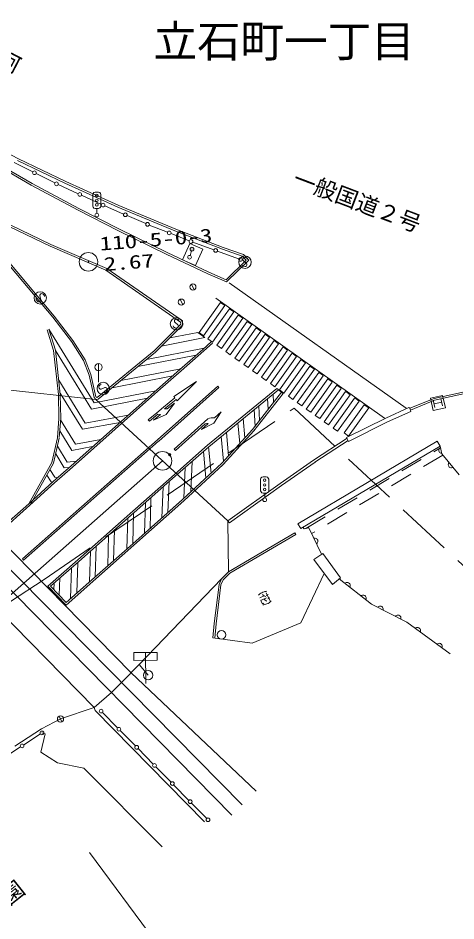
# Model space of a CAD drawing. Units: millimetres, scale not verified. Extents: x 40000 to 680000, y 20000 to 380000.
# Drawn here: x 358236 to 393448, y 268624 to 341259 of the extents above; entities that cross this region are included whole.
import ezdxf
from ezdxf.enums import TextEntityAlignment as Align

# ---------------------------------------------------------------- set-up
doc = ezdxf.new("R2010")
doc.units = ezdxf.units.MM
doc.header["$LTSCALE"] = 1000
doc.linetypes.add('USER4', pattern=[3, 1.8, -1.2])
doc.linetypes.add('USER6', pattern=[6, 4.5, -1.5])
for name, color, linetype, lineweight in [('S-BGD', 1, 'Continuous', 13), ('S-BGD-HTXT', 6, 'Continuous', 13), ('S-BMK', 2, 'Continuous', 13), ('S-BMK-SRVR', 3, 'Continuous', 13)]:
    doc.layers.add(name, color=color, linetype=linetype, lineweight=lineweight)
doc.styles.add('ＭＳ ゴシック', font='')
doc.styles.get('ＭＳ ゴシック').set_extended_font_data('MS Gothic')

# ---------------------------------------------------------------- blocks, each defined once
blk = doc.blocks.new('BUHIN14')
at = {"layer": 'S-BGD'}
blk.add_lwpolyline([(148, -201), (90, -219), (33, -224), (-40, -218), (-96, -192), (-145, -155), (-191, -92), (-212, -35), (-220, 27), (-205, 99), (-183, 152), (-148, 201)], dxfattribs=at)
blk = doc.blocks.new('BUHIN15')
at = {"layer": 'S-BGD'}
blk.add_lwpolyline([(178, -176), (123, -203), (68, -216), (-5, -222), (-65, -205), (-119, -176), (-174, -121), (-204, -67), (-222, -7), (-218, 66), (-205, 122), (-178, 176)], dxfattribs=at)
blk = doc.blocks.new('BUHIN16')
at = {"layer": 'S-BGD'}
blk.add_lwpolyline([(140, -207), (82, -223), (24, -225), (-48, -217), (-103, -188), (-151, -149), (-194, -85), (-213, -27), (-219, 36), (-201, 107), (-177, 159), (-140, 207)], dxfattribs=at)
blk = doc.blocks.new('BUHIN100')
at = {"layer": 'S-BGD'}
blk.add_circle((0, 0), 149, dxfattribs=at)
blk = doc.blocks.new('BUHIN102')
at = {"layer": 'S-BGD'}
blk.add_circle((0, 0), 149, dxfattribs=at)
blk = doc.blocks.new('BUHIN110')
at = {"layer": 'S-BGD'}
blk.add_circle((0, 0), 149, dxfattribs=at)
blk = doc.blocks.new('BUHIN118')
at = {"layer": 'S-BGD'}
blk.add_circle((0, 0), 149, dxfattribs=at)
blk = doc.blocks.new('BUHIN154')
at = {"layer": 'S-BGD'}
blk.add_line((31, -247), (-31, 247), dxfattribs=at)
blk.add_circle((0, 0), 249, dxfattribs=at)
blk = doc.blocks.new('BUHIN155')
at = {"layer": 'S-BGD'}
for radius in [149, 4.5]:
    blk.add_circle((0, 0), radius, dxfattribs=at)
blk = doc.blocks.new('BUHIN156')
at = {"layer": 'S-BGD'}
for radius in [100, 87.5, 75, 62.5, 50, 37.5, 25, 12.5]:
    blk.add_circle((0, 0), radius, dxfattribs=at)
blk = doc.blocks.new('BUHIN157')
at = {"layer": 'S-BMK'}
for radius in [746, 22.5]:
    blk.add_circle((0, 0), radius, dxfattribs=at)
blk = doc.blocks.new('BUHIN215')
at = {"layer": 'S-BGD'}
for radius in [746, 22.5]:
    blk.add_circle((0, 0), radius, dxfattribs=at)

msp = doc.modelspace()

# ---------------------------------------------------------------- linework, layer by layer
at = {"layer": 'S-BGD'}
for p, q in [((354302, 331993), (358262, 329942)), ((359297, 327827), (355801, 329830)), ((359370, 327958), (355876, 329960)), ((358194, 329808), (362004, 327969)), ((358262, 329942), (362067, 328105)), ((357910, 329633), (359415, 328879)), ((359684, 328745), (361189, 327991)), ((363067, 325806), (359297, 327827)), ((363136, 325939), (359370, 327958)), ((361459, 327862), (363062, 327129)), ((362004, 327969), (366270, 326042)), ((362067, 328105), (366329, 326180)), ((363334, 327004), (364937, 326271)), ((361025, 317195), (353121, 326605)), ((361143, 317289), (353425, 326476)), ((365211, 326149), (366724, 325495)), ((366329, 326180), (370911, 324285)), ((366316, 324139), (363067, 325806)), ((366383, 324273), (363136, 325939)), ((364570, 325560), (364569, 325935)), ((366270, 326042), (370855, 324146)), ((367000, 325376), (368513, 324723)), ((357532, 324492), (360821, 322916)), ((357599, 324627), (360884, 323052)), ((370157, 322252), (366316, 324139)), ((370223, 322387), (366383, 324273)), ((368790, 324608), (370257, 324028)), ((370855, 324146), (374669, 322672)), ((370911, 324285), (374721, 322813)), ((370536, 323918), (372002, 323339)), ((372282, 323233), (373987, 322614)), ((360821, 322916), (365300, 320966)), ((360884, 323052), (365373, 321098)), ((371465, 321804), (372060, 323130)), ((372060, 323130), (373088, 322669)), ((372187, 322547), (372063, 322137)), ((373088, 322669), (372493, 321343)), ((374269, 322512), (375974, 321893)), ((374669, 322672), (376267, 322110)), ((374721, 322813), (376352, 322240)), ((373505, 320681), (370157, 322252)), ((373567, 320818), (370221, 322388)), ((372493, 321343), (371465, 321804)), ((376575, 321776), (374969, 320204)), ((376267, 322110), (376575, 321776)), ((376352, 322240), (376784, 321771)), ((365373, 321098), (371452, 316891)), ((376784, 321771), (375002, 320026)), ((365300, 320966), (371312, 316806)), ((375002, 320026), (373505, 320681)), ((374969, 320204), (373567, 320818)), ((375225, 319958), (389445, 309871)), ((374510, 318388), (372789, 315960)), ((374132, 318733), (387702, 309074)), ((374510, 318388), (374870, 318132)), ((374870, 318132), (373148, 315703)), ((373508, 315447), (375229, 317875)), ((375589, 317619), (373867, 315191)), ((375230, 317876), (375590, 317620)), ((362521, 315227), (361025, 317195)), ((362644, 315313), (361143, 317289)), ((371312, 316806), (371335, 316625)), ((371452, 316891), (371493, 316571)), ((374226, 314934), (375949, 317362)), ((376308, 317106), (374586, 314678)), ((374945, 314422), (376668, 316849)), ((375950, 317364), (376310, 317108)), ((376670, 316851), (377029, 316595)), ((361092, 314502), (360580, 316180)), ((360720, 316234), (364362, 310304)), ((361240, 314533), (360723, 316223)), ((371335, 316625), (369179, 314501)), ((371493, 316571), (369279, 314390)), ((372693, 315967), (370432, 315525)), ((372693, 315967), (373259, 315551)), ((377027, 316593), (375304, 314165)), ((375664, 313909), (377387, 316336)), ((377747, 316080), (376023, 313652)), ((377389, 316339), (377749, 316083)), ((363632, 313768), (362644, 315313)), ((373259, 315551), (369765, 314868)), ((373148, 315703), (372789, 315960)), ((373867, 315191), (373508, 315447)), ((378106, 315823), (376382, 313396)), ((376742, 313140), (378466, 315567)), ((377101, 312883), (378825, 315310)), ((378109, 315827), (378469, 315571)), ((378829, 315315), (379189, 315059)), ((361627, 310972), (361240, 314533)), ((361240, 314527), (364142, 309803)), ((363498, 313700), (362521, 315227)), ((368567, 313804), (373203, 314710)), ((373083, 314604), (371243, 312980)), ((373768, 315219), (373082, 314604)), ((373868, 315107), (373182, 314492)), ((373868, 315107), (373182, 314492)), ((373868, 315107), (373182, 314492)), ((374586, 314678), (374226, 314934)), ((379185, 315054), (377460, 312627)), ((377820, 312371), (379545, 314797)), ((379904, 314541), (378179, 312114)), ((379548, 314802), (379908, 314546)), ((340925, 313825), (376261, 277954)), ((361477, 310962), (361092, 314502)), ((369179, 314501), (364588, 310728)), ((369279, 314390), (364684, 310612)), ((367868, 313229), (372566, 314148)), ((373182, 314492), (371342, 312867)), ((375304, 314165), (374945, 314422)), ((376023, 313652), (375664, 313909)), ((378538, 311858), (380264, 314284)), ((380623, 314028), (378898, 311602)), ((380268, 314290), (380628, 314034)), ((363949, 312537), (363498, 313700)), ((364093, 312581), (363632, 313768)), ((364708, 313461), (364715, 311964)), ((376742, 313140), (376382, 313396)), ((379257, 311345), (380983, 313771)), ((381343, 313515), (379616, 311089)), ((379976, 310832), (381702, 313258)), ((380988, 313778), (381348, 313522)), ((381707, 313266), (382067, 313010)), ((340216, 312957), (375436, 277137)), ((364356, 310747), (363949, 312537)), ((364502, 310780), (364093, 312581)), ((365792, 311523), (370672, 312477)), ((366507, 312111), (371325, 313053)), ((371243, 312980), (369389, 311347)), ((371342, 312867), (369489, 311235)), ((377460, 312627), (377101, 312883)), ((378179, 312114), (377820, 312371)), ((380335, 310576), (382062, 313002)), ((382421, 312745), (380694, 310320)), ((381054, 310063), (382781, 312489)), ((382427, 312753), (382787, 312497)), ((364481, 310574), (351806, 311971)), ((363644, 308675), (361502, 312124)), ((374291, 311640), (369443, 307332)), ((372577, 312017), (370754, 310813)), ((371035, 310469), (372577, 312017)), ((374291, 311640), (374390, 311528)), ((378898, 311602), (378538, 311858)), ((383141, 312232), (381413, 309807)), ((383500, 311976), (381772, 309551)), ((383860, 311719), (382132, 309294)), ((383147, 312241), (383507, 311985)), ((383867, 311729), (384226, 311473)), ((361519, 309051), (361477, 310962)), ((363424, 308177), (361614, 311090)), ((361669, 309046), (361627, 310972)), ((369389, 311347), (362507, 305249)), ((369489, 311235), (362607, 305137)), ((364362, 310304), (369302, 311270)), ((374390, 311528), (369543, 307220)), ((373479, 306886), (379058, 311446)), ((373576, 306772), (379179, 311352)), ((377088, 308149), (379430, 311157)), ((379548, 311065), (377202, 308052)), ((378774, 310314), (378742, 310995)), ((379058, 311446), (379548, 311065)), ((379616, 311089), (379257, 311345)), ((382491, 309038), (384219, 311463)), ((382851, 308781), (384579, 311206)), ((383210, 308525), (384939, 310950)), ((384586, 311217), (384946, 310960)), ((394385, 311256), (391692, 310654)), ((394408, 311108), (391737, 310511)), ((364142, 309803), (368638, 310681)), ((364481, 310574), (364356, 310747)), ((364547, 310739), (364478, 310835)), ((364684, 310612), (364481, 310574)), ((375109, 300803), (364481, 310574)), ((364656, 310760), (364547, 310739)), ((370848, 310698), (369930, 309948)), ((370024, 309833), (370942, 310584)), ((370806, 310281), (370153, 309364)), ((370233, 309812), (370806, 310281)), ((370754, 310813), (370848, 310698)), ((370942, 310584), (371035, 310469)), ((378348, 309768), (378308, 310640)), ((380335, 310576), (379976, 310832)), ((381054, 310063), (380694, 310320)), ((385298, 310693), (383569, 308269)), ((383937, 308024), (385666, 310448)), ((386078, 310155), (384455, 307879)), ((385306, 310704), (385666, 310448)), ((386078, 310155), (386445, 309894)), ((391692, 310654), (389728, 309864)), ((391737, 310511), (389784, 309725)), ((391627, 310527), (391764, 309918)), ((391695, 310222), (392305, 310359)), ((392237, 310664), (392374, 310054)), ((369395, 309510), (368707, 308947)), ((369930, 309948), (369395, 309510)), ((370024, 309833), (370233, 309812)), ((374558, 309585), (373968, 308660)), ((374558, 309585), (374023, 309100)), ((377292, 308411), (377230, 309759)), ((377654, 308876), (377599, 310061)), ((381772, 309551), (381413, 309807)), ((386445, 309894), (384822, 307618)), ((389669, 309928), (387806, 309079)), ((389814, 309609), (387957, 308763)), ((389728, 309864), (389669, 309928)), ((389728, 309864), (389784, 309725)), ((389814, 309609), (389784, 309725)), ((361395, 307500), (361519, 309051)), ((361546, 307507), (361669, 309046)), ((362863, 306986), (361660, 308924)), ((366436, 308730), (363424, 308177)), ((367087, 309307), (363644, 308675)), ((368707, 308947), (368801, 308832)), ((368801, 308832), (369489, 309395)), ((369124, 308905), (369697, 309374)), ((370153, 309364), (369124, 308905)), ((369697, 309374), (369489, 309395)), ((370800, 306566), (373509, 309023)), ((376482, 307487), (376340, 309031)), ((382491, 309038), (382132, 309294)), ((383210, 308525), (382851, 308781)), ((387806, 309079), (384657, 307517)), ((387957, 308763), (384812, 307203)), ((362564, 306473), (361589, 308043)), ((373285, 308625), (370897, 306459)), ((373968, 308660), (372990, 308163)), ((372990, 308163), (373524, 308648)), ((377088, 308149), (374621, 305456)), ((377202, 308052), (374727, 305350)), ((376071, 307039), (375920, 308688)), ((383929, 308012), (383569, 308269)), ((369443, 307332), (358586, 297763)), ((360957, 305515), (361395, 307500)), ((361098, 305461), (361541, 307468)), ((364887, 307357), (362863, 306986)), ((374762, 305610), (374580, 307593)), ((374988, 307926), (375161, 306045)), ((384690, 307449), (382001, 305686)), ((384780, 307269), (382111, 305519)), ((384822, 307618), (384455, 307879)), ((384812, 307203), (384657, 307517)), ((369542, 307220), (358685, 297650)), ((361400, 306828), (362187, 305541)), ((364235, 306780), (362564, 306473)), ((370355, 304146), (373479, 306886)), ((370454, 304034), (373576, 306772)), ((370897, 306459), (370800, 306566)), ((373755, 304655), (373562, 306759)), ((391947, 307218), (380737, 300574)), ((380966, 300187), (392176, 306831)), ((391947, 307218), (392176, 306831)), ((392176, 306831), (392305, 306192)), ((361260, 306194), (361949, 305067)), ((373338, 304270), (373143, 306393)), ((392305, 306192), (393719, 304510)), ((359091, 302185), (360957, 305515)), ((359221, 302112), (361098, 305461)), ((361071, 303983), (362508, 305249)), ((361171, 303870), (362607, 305137)), ((361949, 305067), (362341, 305103)), ((362187, 305541), (362910, 305606)), ((374621, 305456), (371468, 302541)), ((374727, 305350), (371569, 302430)), ((371570, 302635), (371681, 305110)), ((372125, 303148), (372235, 305596)), ((382001, 305686), (379301, 303821)), ((382115, 305522), (379416, 303658)), ((360551, 304485), (360897, 303942)), ((360801, 304930), (361184, 304329)), ((364356, 285792), (346386, 304123)), ((359089, 302184), (361071, 303983)), ((359190, 302073), (361171, 303870)), ((360897, 303942), (360994, 303915)), ((361396, 304269), (361184, 304329)), ((367472, 301589), (370355, 304146)), ((367572, 301477), (370454, 304034)), ((370274, 301478), (370386, 303973)), ((379301, 303821), (375109, 300803)), ((379416, 303658), (375226, 300641)), ((369805, 301061), (369917, 303557)), ((378070, 302659), (378069, 303034)), ((356605, 299979), (359091, 302185)), ((371468, 302541), (367454, 298969)), ((371569, 302430), (367553, 298856)), ((368409, 299819), (368485, 302287)), ((368846, 300207), (368922, 302674)), ((367320, 288591), (354307, 301865)), ((356704, 299867), (359190, 302073)), ((363036, 297662), (367472, 301589)), ((363135, 297549), (367572, 301477)), ((367453, 298967), (367529, 301446)), ((366990, 298559), (367066, 301029)), ((375109, 300803), (375226, 300641)), ((375165, 296720), (375109, 300803)), ((365912, 297608), (365989, 300076)), ((380737, 300574), (380966, 300187)), ((381147, 300294), (381251, 300175)), ((381251, 300175), (381619, 300258)), ((381619, 300258), (382640, 298124)), ((365519, 299659), (365442, 297193)), ((375165, 296720), (380492, 299852)), ((375258, 296600), (380568, 299723)), ((380492, 299852), (380568, 299723)), ((367454, 298969), (364384, 296260)), ((364435, 296305), (364513, 298769)), ((367553, 298856), (364483, 296148)), ((363972, 295897), (364050, 298359)), ((382732, 298189), (382021, 297690)), ((382732, 298189), (384160, 296227)), ((358586, 297763), (358685, 297650)), ((360619, 295563), (363036, 297662)), ((360837, 295554), (363135, 297549)), ((362965, 295007), (363042, 297468)), ((382021, 297690), (383514, 295699)), ((362458, 294560), (362536, 297029)), ((374597, 296149), (375165, 296720)), ((374723, 296062), (375258, 296600)), ((382865, 296564), (380979, 292619)), ((361115, 295267), (361135, 295812)), ((361549, 294820), (361600, 296216)), ((364483, 296148), (362097, 294040)), ((364384, 296260), (362105, 294248)), ((367969, 289243), (374597, 296149)), ((374014, 292543), (374396, 295693)), ((374163, 292527), (374543, 295653)), ((374396, 295693), (374597, 296149)), ((374543, 295653), (374723, 296062)), ((383514, 295699), (384160, 296227)), ((384069, 296152), (386660, 294107)), ((362097, 294040), (360619, 295563)), ((362105, 294248), (360837, 295554)), ((378473, 294400), (378187, 295023)), ((378039, 294776), (377666, 294604)), ((378361, 294883), (378195, 294806)), ((378314, 294536), (378484, 294615)), ((386660, 294107), (389509, 292648)), ((373911, 291406), (374014, 292543)), ((374059, 291385), (374163, 292527)), ((380979, 292619), (377072, 290966)), ((389509, 292648), (392984, 290110)), ((377072, 290966), (373911, 291406)), ((368491, 290211), (368502, 287718)), ((366548, 287814), (367969, 289243)), ((367969, 289243), (368693, 288391)), ((367320, 288591), (377392, 279052)), ((365743, 286995), (366548, 287814)), ((364356, 285792), (365743, 286995)), ((361647, 284870), (364356, 285792)), ((364430, 285550), (364356, 285792)), ((373233, 276598), (364430, 285550)), ((360111, 284071), (361647, 284870)), ((365015, 285399), (366238, 284155)), ((360111, 284071), (357983, 282671)), ((358689, 282790), (360033, 283668)), ((360408, 283681), (360064, 282194)), ((360408, 283681), (360158, 283751)), ((366448, 283941), (367671, 282698)), ((357094, 281747), (358438, 282625)), ((360064, 282194), (361404, 281349)), ((367881, 282484), (369104, 281240)), ((361404, 281349), (363518, 280915)), ((363518, 280915), (369812, 274579)), ((369315, 281026), (370537, 279783)), ((370748, 279569), (371971, 278325)), ((372181, 278111), (373404, 276867))]:
    msp.add_line(p, q, dxfattribs=at)
at = {"layer": 'S-BGD', "linetype": 'USER6'}
for p, q in [((360330, 296095), (380429, 309870)), ((380429, 309870), (398595, 292969)), ((352620, 291048), (360330, 296095))]:
    msp.add_line(p, q, dxfattribs=at)
at = {"layer": 'S-BGD', "linetype": 'USER4'}
for p, q in [((381383, 300205), (392205, 306688)), ((392385, 306097), (381846, 299783))]:
    msp.add_line(p, q, dxfattribs=at)
at = {"layer": 'S-BGD'}
for points in [[(364444, 325935), (364339, 325975), (364284, 326034), (364244, 326134), (364242, 327059), (364267, 327144), (364332, 327225), (364442, 327260), (364692, 327260), (364802, 327225), (364862, 327151), (364892, 327061), (364894, 326136), (364864, 326041), (364809, 325980), (364694, 325935)], [(391622, 309694), (391403, 310670), (392379, 310888), (392597, 309912)], [(377944, 303034), (377839, 303073), (377784, 303133), (377744, 303233), (377741, 304158), (377766, 304243), (377830, 304323), (377940, 304359), (378190, 304359), (378300, 304325), (378361, 304250), (378391, 304160), (378394, 303235), (378364, 303140), (378309, 303080), (378194, 303034)], [(367554, 290207), (369429, 290215), (369431, 289590), (367556, 289582)]]:
    msp.add_lwpolyline(points, close=True, dxfattribs=at)
for points in [[(376686, 321916), (376663, 321950), (376628, 321972), (376577, 321990), (376501, 322000), (376434, 321992), (376374, 321963), (376334, 321913), (376323, 321857), (376321, 321819), (376333, 321767), (376364, 321735), (376612, 321540), (376635, 321491), (376646, 321427), (376633, 321368), (376609, 321323), (376568, 321284), (376488, 321273), (376374, 321289), (376325, 321303), (376282, 321332), (376247, 321375), (376221, 321437)], [(360355, 318870), (360356, 318910), (360341, 318949), (360310, 318992), (360254, 319046), (360195, 319078), (360130, 319089), (360068, 319072), (360026, 319032), (360002, 319003), (359982, 318953), (359988, 318909), (360076, 318607), (360067, 318554), (360038, 318495), (359993, 318455), (359947, 318433), (359891, 318425), (359820, 318462), (359736, 318541), (359706, 318581), (359687, 318630), (359684, 318685), (359698, 318751)], [(371177, 316961), (371155, 316995), (371121, 317018), (371071, 317037), (370994, 317049), (370927, 317042), (370867, 317014), (370826, 316965), (370814, 316908), (370811, 316871), (370823, 316818), (370853, 316786), (371097, 316587), (371119, 316537), (371129, 316473), (371114, 316414), (371089, 316370), (371048, 316331), (370968, 316321), (370854, 316340), (370806, 316355), (370763, 316385), (370729, 316428), (370704, 316491)], [(364929, 311783), (364888, 311779), (364851, 311760), (364811, 311725), (364764, 311664), (364738, 311601), (364734, 311535), (364758, 311476), (364801, 311438), (364833, 311417), (364884, 311403), (364928, 311414), (365219, 311533), (365273, 311529), (365335, 311506), (365379, 311466), (365406, 311423), (365420, 311368), (365390, 311292), (365320, 311202), (365283, 311167), (365237, 311143), (365182, 311134), (365115, 311142)], [(392349, 306224), (392288, 306227), (392233, 306243), (392167, 306273), (392123, 306318), (392090, 306370), (392069, 306444), (392070, 306505), (392084, 306567), (392123, 306629), (392162, 306671), (392212, 306704)], [(393213, 305112), (393156, 305090), (393099, 305082), (393026, 305083), (392968, 305106), (392917, 305139), (392867, 305199), (392843, 305255), (392830, 305316), (392841, 305389), (392859, 305443), (392891, 305495)], [(382021, 299417), (382082, 299424), (382139, 299418), (382209, 299398), (382260, 299362), (382301, 299316), (382334, 299246), (382344, 299186), (382341, 299123), (382312, 299056), (382281, 299007), (382237, 298966)], [(378242, 295142), (378160, 295140), (378085, 295124), (378014, 295105), (377918, 295069), (377827, 295028), (377752, 294988), (377675, 294933), (377621, 294889), (377561, 294828)], [(378205, 294624), (377810, 294442), (377784, 294427), (377766, 294394), (377776, 294360), (377861, 294174), (377884, 294149), (377913, 294146), (377995, 294183)], [(378156, 294736), (378082, 294754), (378018, 294785), (377956, 294823), (377882, 294883)], [(377916, 294056), (378001, 294062), (378079, 294079), (378154, 294100), (378244, 294127), (378339, 294171), (378424, 294218), (378488, 294267), (378538, 294312), (378597, 294369)], [(378252, 294343), (378179, 294381), (378087, 294457), (378011, 294537)]]:
    msp.add_lwpolyline(points, dxfattribs=at)
for centre, radius in [((361323, 327924), 149), ((363198, 327066), 149), ((364567, 326985), 100), ((364568, 326600), 100), ((364569, 326235), 100), ((365073, 326208), 149), ((364570, 325410), 150), ((366862, 325436), 149), ((368651, 324663), 149), ((370396, 323973), 149), ((372141, 323284), 149), ((376487, 321619), 498), ((360020, 318744), 498), ((370973, 316667), 498), ((364710, 313172), 289), ((365089, 311463), 498), ((378066, 304084), 100), ((378067, 303699), 100), ((378068, 303334), 100), ((378071, 302509), 150), ((374603, 291641), 346), ((368693, 288391), 380)]:
    msp.add_circle(centre, radius, dxfattribs=at)
for centre, radius, start, end in [((373903, 308146), 962, 82.83496, 114.21289), ((373448, 308173), 481, 80.8667, 109.82178)]:
    msp.add_arc(centre, radius, start, end, dxfattribs=at)
at = {"layer": 'S-BGD-HTXT'}
msp.add_line((375956, 257941), (363984, 274136), dxfattribs=at)
at = {"layer": 'S-BMK'}
msp.add_line((356424, 293793), (369852, 305636), dxfattribs=at)

# ---------------------------------------------------------------- block references
at = {"rotation": 197.55165}
for name, p in [('BUHIN110', (359549, 328812)), ('BUHIN215', (363895, 321648)), ('BUHIN155', (372223, 322666)), ('BUHIN118', (374128, 322563)), ('BUHIN155', (372027, 322017)), ('BUHIN118', (376115, 321842)), ('BUHIN154', (372295, 319628)), ('BUHIN154', (371370, 318405)), ('BUHIN157', (369852, 305636)), ('BUHIN156', (370424, 306141)), ('BUHIN16', (384717, 295641)), ('BUHIN16', (386012, 294618)), ('BUHIN15', (387372, 293742)), ('BUHIN15', (388797, 293013)), ('BUHIN14', (390377, 292014)), ('BUHIN14', (392115, 290745)), ('BUHIN102', (364910, 285506)), ('BUHIN154', (361647, 284870)), ('BUHIN102', (366343, 284048)), ('BUHIN100', (360158, 283751)), ('BUHIN100', (358563, 282708)), ('BUHIN102', (367776, 282591)), ('BUHIN102', (369209, 281133)), ('BUHIN102', (370643, 279676)), ('BUHIN102', (372076, 278218)), ('BUHIN102', (373509, 276760))]:
    msp.add_blockref(name, p, dxfattribs=at)

# ---------------------------------------------------------------- texts
at = {"layer": 'S-BGD', "style": 'ＭＳ ゴシック'}
for s, rotation, p in [('至\u3000玖珂', 332.5, (351449, 339729)), ('一般国道２号', 339.2, (380087, 327458)), ('昭和町第三区公園', 38.6, (347904, 261659))]:
    msp.add_text(s, height=1320, rotation=rotation, dxfattribs=at).set_placement(p, align=Align.BOTTOM_LEFT)
msp.add_text('立石町一丁目', height=2566, dxfattribs=at).set_placement((369132, 337346), align=Align.BOTTOM_LEFT)
at = {"layer": 'S-BMK-SRVR', "style": 'ＭＳ ゴシック', "width": 1.35}
for s, p in [('110-5-0-3', (364856, 322221)), ('2.67', (365201, 320576))]:
    msp.add_text(s, height=1100, rotation=4.4, dxfattribs=at).set_placement(p, align=Align.BOTTOM_LEFT)

doc.saveas('drawing.dxf')
